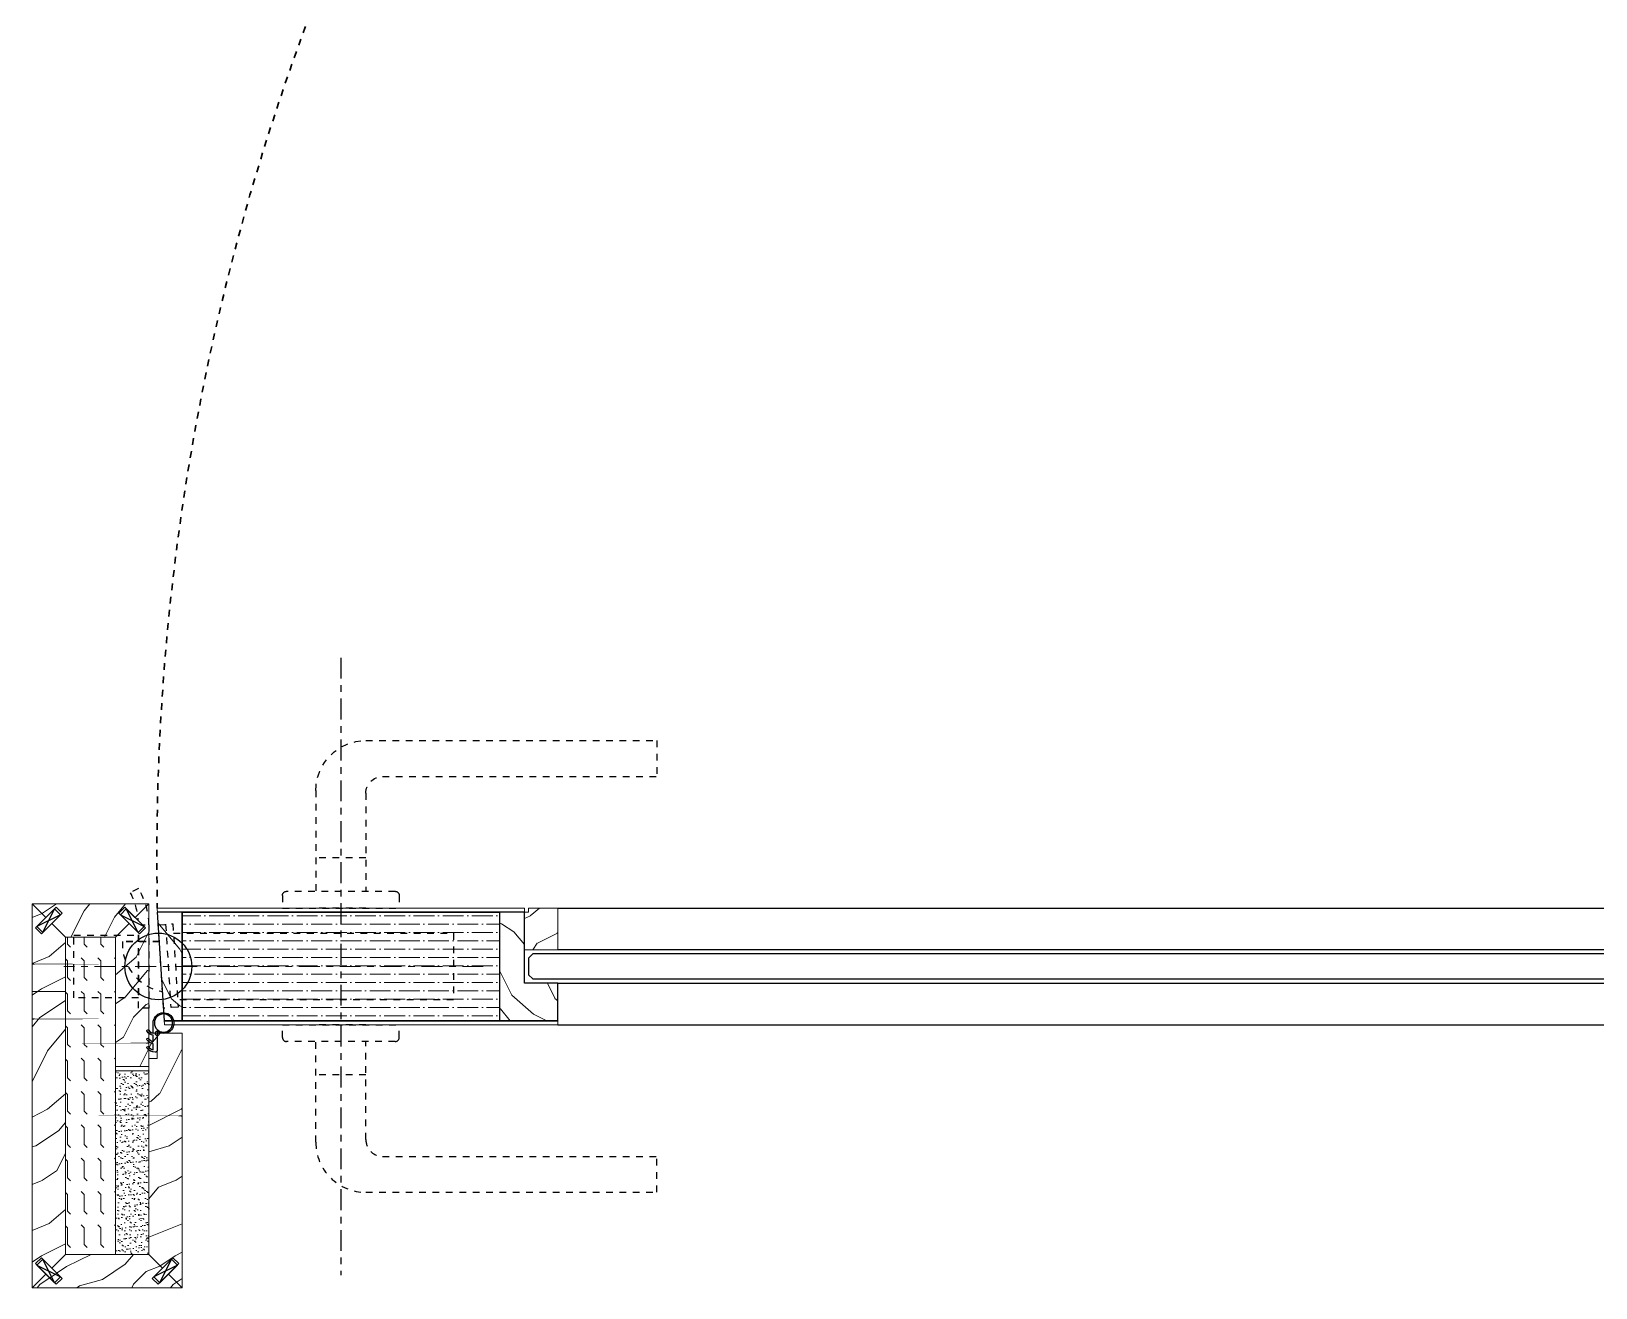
# Model space of a CAD drawing. Header units: inches. Extents: x -395 to 792, y -235 to 476.
# Drawn here: x 655.02 to 678.46, y 201.43 to 220.25 of the extents above; entities that cross this region are included whole.
import ezdxf

# ---------------------------------------------------------------- set-up
doc = ezdxf.new("R2010")
doc.units = ezdxf.units.IN
doc.header["$LTSCALE"] = 0.25
doc.header["$MEASUREMENT"] = 0
doc.set_wipeout_variables(frame=1)
doc.linetypes.add('CENTER', pattern=[2, 1.25, -0.25, 0.25, -0.25])
doc.linetypes.add('HIDDEN', pattern=[0.375, 0.25, -0.125])
for name, color, linetype in [('Imp_Hdw', 9, 'Continuous'), ('IWC_02', 9, 'Continuous'), ('IWC_02_A', 8, 'Continuous'), ('IWC_04', 252, 'Continuous'), ('R-SWTS-DET1', 1, 'Continuous')]:
    doc.layers.add(name, color=color, linetype=linetype)
for name, color, linetype, lineweight in [('IWC_01', 4, 'Continuous', 15), ('IWC_03', 5, 'HIDDEN', 30), ('IWC_07', 3, 'CENTER', 15), ('IWC_08', 42, 'Continuous', 15)]:
    doc.layers.add(name, color=color, linetype=linetype, lineweight=lineweight)
doc.layers.add('IWC_12', color=1, linetype='Continuous', lineweight=15, plot=False)
pattern_1 = [(63.435, (1.7933, 0.0867), (2, -1e-10), [0.46214, -1.77393]), (40.6013, (0.4776, 1.816), (2, 2e-09), [0.4158, -8.80374]), (40.6013, (1.4776, 3.816), (2, 2e-09), [0.4158, -8.80374]), (40.6013, (2.4776, 5.816), (2, -1e-09), [0.4158, -8.80374]), (63.435, (0.7786, -0.1928), (2, -1e-10), [0.4237, -1.81237]), (50.1944, (0.968, 0.1861), (2, 8e-11), [0.22405, -7.5862]), (50.1944, (1.968, 2.1861), (2, 8e-11), [0.22405, -7.5862]), (50.1944, (2.968, 4.1861), (2, 8e-11), [0.22405, -7.5862]), (21.8014, (1.1115, 0.35825), (2, -3e-09), [0.28687, -5.09829]), (33.69, (1.3779, 0.4648), (2, -1e-09), [0.25218, -3.35337]), (63.435, (1.5877, 0.6047), (2, -8e-10), [0.33553, -1.90054]), (45, (1.7377, 0.9048), (2, -1e-16), [0.27178, -5.38507]), (45, (2.7377, 2.9048), (2, -1e-16), [0.27178, -5.38507]), (21.8014, (1.9299, 1.097), (2, -3e-09), [0.21924, -5.16593]), (63.435, (0.1305, -0.239), (2, -8e-10), [0.71896, -1.51711]), (50.1944, (0.452, 0.404), (2, 8e-11), [0.45736, -7.3529]), (50.1944, (1.452, 2.404), (2, 8e-11), [0.45736, -7.3529]), (50.1944, (2.452, 4.404), (2, 8e-11), [0.45736, -7.3529]), (33.69, (0.7448, 0.7554), (2, -1e-09), [0.22406, -3.3815]), (15.9454, (0.9312, 0.87964), (2, -1e-07), [0.35625, -6.92386]), (33.69, (1.2738, 0.9775), (2, -1e-09), [0.4093, -3.19625]), (50.1944, (1.6143, 1.2045), (2, 8e-11), [0.51973, -7.2905]), (50.1944, (2.6143, 3.2045), (2, 8e-11), [0.51973, -7.2905]), (50.1944, (3.6143, 5.2045), (2, -3e-10), [0.51973, -7.2905]), (21.8014, (1.94704, 1.6038), (2, -3e-09), [0.57145, -4.81371]), (50.1944, (0, 0.5), (2, 8e-11), [0.5214, -7.28884]), (50.1944, (1, 2.5), (2, 8e-11), [0.5214, -7.28884]), (50.1944, (2, 4.5), (2, 8e-11), [0.5214, -7.28884]), (33.69, (0.3338, 0.9006), (2, -1e-09), [0.48381, -3.12174]), (26.565, (0.73635, 1.1689), (2, 1e-10), [0.7986, -8.14568]), (26.565, (1.73635, 3.1689), (2, 1e-10), [0.7986, -8.14568]), (40.6013, (1.4506, 1.5261), (2, 2e-09), [0.43193, -8.7876]), (40.6013, (2.4506, 3.5261), (2, 2e-09), [0.43193, -8.7876]), (40.6013, (3.4506, 5.5261), (2, 2e-09), [0.43193, -8.7876]), (33.69, (0.1335, 1.1784), (2, -1e-09), [0.27358, -3.33197]), (26.565, (0.3611, 1.3301), (2, 8e-10), [0.7158, -8.22846]), (26.565, (1.3611, 3.3301), (2, -8e-09), [0.7158, -8.22846]), (40.6013, (1.0013, 1.6503), (2, 2e-09), [0.17008, -9.04946]), (40.6013, (2.0013, 3.6503), (2, 2e-09), [0.17008, -9.04946]), (40.6013, (3.0013, 5.6503), (2, 2e-09), [0.17008, -9.04946])]
pattern_2 = [(153.435, (-0.0867, 1.7933), (1e-10, 2), [0.46214, -1.77393]), (130.6013, (-1.816, 0.4776), (-2e-09, 2), [0.4158, -8.80374]), (130.6013, (-3.816, 1.4776), (-2e-09, 2), [0.4158, -8.80374]), (130.6013, (-5.816, 2.4776), (1e-09, 2), [0.4158, -8.80374]), (153.435, (0.1928, 0.7786), (1e-10, 2), [0.4237, -1.81237]), (140.1944, (-0.1861, 0.968), (-8e-11, 2), [0.22405, -7.5862]), (140.1944, (-2.1861, 1.968), (-8e-11, 2), [0.22405, -7.5862]), (140.1944, (-4.1861, 2.968), (-8e-11, 2), [0.22405, -7.5862]), (111.8014, (-0.35825, 1.1115), (3e-09, 2), [0.28687, -5.09829]), (123.69, (-0.4648, 1.3779), (1e-09, 2), [0.25218, -3.35337]), (153.435, (-0.6047, 1.5877), (8e-10, 2), [0.33553, -1.90054]), (135, (-0.9048, 1.7377), (2e-16, 2), [0.27178, -5.38507]), (135, (-2.9048, 2.7377), (2e-16, 2), [0.27178, -5.38507]), (111.8014, (-1.097, 1.9299), (3e-09, 2), [0.21924, -5.16593]), (153.435, (0.239, 0.1305), (8e-10, 2), [0.71896, -1.51711]), (140.1944, (-0.404, 0.452), (-8e-11, 2), [0.45736, -7.3529]), (140.1944, (-2.404, 1.452), (-8e-11, 2), [0.45736, -7.3529]), (140.1944, (-4.404, 2.452), (-8e-11, 2), [0.45736, -7.3529]), (123.69, (-0.7554, 0.7448), (1e-09, 2), [0.22406, -3.3815]), (105.9454, (-0.87964, 0.9312), (1e-07, 2), [0.35625, -6.92386]), (123.69, (-0.9775, 1.2738), (1e-09, 2), [0.4093, -3.19625]), (140.1944, (-1.2045, 1.6143), (-8e-11, 2), [0.51973, -7.29052]), (140.1944, (-3.2045, 2.6143), (-8e-11, 2), [0.51973, -7.29052]), (140.1944, (-5.2045, 3.6143), (3e-10, 2), [0.51973, -7.29052]), (111.8014, (-1.6038, 1.94704), (3e-09, 2), [0.57145, -4.81371]), (140.1944, (-0.5, 3e-17), (-8e-11, 2), [0.5214, -7.28884]), (140.1944, (-2.5, 1), (-8e-11, 2), [0.5214, -7.28884]), (140.1944, (-4.5, 2), (-8e-11, 2), [0.5214, -7.28884]), (123.69, (-0.9006, 0.3338), (1e-09, 2), [0.48381, -3.12174]), (116.565, (-1.1689, 0.73635), (-1e-10, 2), [0.7986, -8.14568]), (116.565, (-3.1689, 1.73635), (-1e-10, 2), [0.7986, -8.14568]), (130.6013, (-1.5261, 1.4506), (-2e-09, 2), [0.43193, -8.7876]), (130.6013, (-3.5261, 2.4506), (-2e-09, 2), [0.43193, -8.78761]), (130.6013, (-5.5261, 3.4506), (-2e-09, 2), [0.43193, -8.78761]), (123.69, (-1.1784, 0.1335), (1e-09, 2), [0.27358, -3.33197]), (116.565, (-1.3301, 0.3611), (-8e-10, 2), [0.7158, -8.22846]), (116.565, (-3.3301, 1.3611), (8e-09, 2), [0.7158, -8.22846]), (130.6013, (-1.6503, 1.0013), (-2e-09, 2), [0.17008, -9.04946]), (130.6013, (-3.6503, 2.0013), (-2e-09, 2), [0.17008, -9.04946]), (130.6013, (-5.6503, 3.0013), (-2e-09, 2), [0.17008, -9.04946])]
pattern_3 = [(63.43495, (11.6088, -201.3407), (2, -1e-10), [0.462137, -1.773931]), (40.6013, (10.2931, -199.6113), (2, 2e-09), [0.415807, -8.80374]), (40.6013, (11.2931, -197.6113), (2, 2e-09), [0.415807, -8.80374]), (40.6013, (12.2931, -195.6113), (2, -1e-09), [0.415807, -8.80374]), (63.43495, (10.594, -201.6202), (2, -1e-10), [0.4237, -1.812367]), (50.1944, (10.7835, -201.2412), (2, 8e-11), [0.22405, -7.5862]), (50.1944, (11.7835, -199.2412), (2, 8e-11), [0.22405, -7.5862]), (50.1944, (12.7835, -197.2412), (2, 8e-11), [0.22405, -7.5862]), (21.8014, (10.92695, -201.0691), (2, -3e-09), [0.286871, -5.098294]), (33.69007, (11.1933, -200.9625), (2, -1e-09), [0.252181, -3.35337]), (63.43495, (11.4031, -200.8226), (2, -8e-10), [0.335529, -1.90054]), (45, (11.5532, -200.5225), (2, -1e-16), [0.27178, -5.385072]), (45, (12.5532, -198.5225), (2, -1e-16), [0.27178, -5.385072]), (21.8014, (11.7454, -200.3304), (2, -3e-09), [0.219237, -5.165928]), (63.43495, (9.946, -201.6664), (2, -8e-10), [0.71896, -1.517108]), (50.1944, (10.2675, -201.0233), (2, 8e-11), [0.457356, -7.352893]), (50.1944, (11.2675, -199.0233), (2, 8e-11), [0.457356, -7.352893]), (50.1944, (12.2675, -197.0233), (2, 8e-11), [0.457356, -7.352893]), (33.69007, (10.5602, -200.672), (2, -1e-09), [0.224056, -3.381495]), (15.9454, (10.7467, -200.5477), (2, -1e-07), [0.356248, -6.923861]), (33.69007, (11.0892, -200.4498), (2, -1e-09), [0.409297, -3.196255]), (50.1944, (11.4298, -200.2228), (2, 8e-11), [0.519734, -7.290516]), (50.1944, (12.4298, -198.2228), (2, 8e-11), [0.519734, -7.290516]), (50.1944, (13.4298, -196.2228), (2, -3e-10), [0.519734, -7.290516]), (21.8014, (11.7625, -199.8235), (2, -3e-09), [0.57145, -4.813715]), (50.1944, (9.8155, -200.9273), (2, 8e-11), [0.521407, -7.288843]), (50.1944, (10.8155, -198.9273), (2, 8e-11), [0.521407, -7.288843]), (50.1944, (11.8155, -196.9273), (2, 8e-11), [0.521407, -7.288843]), (33.69007, (10.1492, -200.5268), (2, -1e-09), [0.483808, -3.121744]), (26.56505, (10.5518, -200.2584), (2, 1e-10), [0.798596, -8.145676]), (26.56505, (11.5518, -198.2584), (2, 1e-10), [0.798596, -8.145676]), (40.6013, (11.2661, -199.9013), (2, 2e-09), [0.43193, -8.787614]), (40.6013, (12.2661, -197.9013), (2, 2e-09), [0.43193, -8.787614]), (40.6013, (13.2661, -195.9013), (2, 2e-09), [0.43193, -8.787614]), (33.69007, (9.9489, -200.2489), (2, -1e-09), [0.27358, -3.331972]), (26.56505, (10.17655, -200.0972), (2, 8e-10), [0.715808, -8.228464]), (26.56505, (11.17655, -198.0972), (2, -8e-09), [0.715808, -8.228464]), (40.6013, (10.8168, -199.7771), (2, 2e-09), [0.17008, -9.04946]), (40.6013, (11.8168, -197.7771), (2, 2e-09), [0.17008, -9.04946]), (40.6013, (12.8168, -195.7771), (2, 2e-09), [0.17008, -9.04946])]

# ---------------------------------------------------------------- blocks, each defined once
blk = doc.blocks.new('IWC_PEMKO.P50_SV01')
at = {"layer": 'IWC_12', "flags": 128}
blk.add_lwpolyline([(0, 0), (-0.375, 0), (-0.375, -0.125), (0, -0.125)], dxfattribs=at)
at = {"layer": 'IWC_12', "lineweight": -2}
blk.add_circle((0, 0), 0.0312, dxfattribs=at)
at = {"layer": 'R-SWTS-DET1', "color": 0, "linetype": 'ByBlock'}
blk.add_lwpolyline([(-0.078, -0.128, -0.162156), (-0.121, -0.062), (-0.028, -0.062, 0.175157), (0.027, -0.153, 1), (0.047, -0.128, -0.162156), (0.004, -0.062), (0.156, -0.062, 4.251318), (0.032, 0), (-0.25, 0, 0.414214), (-0.281, -0.031, 0.227203), (-0.223, -0.153, 1), (-0.203, -0.128, -0.162156), (-0.246, -0.062), (-0.153, -0.062, 0.175157), (-0.098, -0.153, 1)], format="xyb", close=True, dxfattribs=at)
blk.add_circle((0.156, 0.094), 0.136, dxfattribs=at)
blk = doc.blocks.new('IWC_DoorCore.Beveled-SP011')
at = {"layer": 'IWC_08'}
h = blk.add_hatch(dxfattribs=at)
h.set_pattern_fill('LUMBER', color=256, scale=0.5)
h.set_pattern_definition(pattern_1)
h.paths.add_polyline_path([(0, 1.687), (0.375, 1.687), (0.375, 0.062), (0.105, 0.062)])
h = blk.add_hatch(dxfattribs=at)
h.set_pattern_fill('PARTICAL-BOARD', color=256, angle=315, style=0)
h.set_pattern_definition([(0, (30.23961, 0), (0.21875, 0.125), [0.3125, -0.0625, 0, -0.0625])])
h.paths.add_polyline_path([(5.135, 1.687), (0.385, 1.687), (0.385, 0.062), (5.135, 0.062)])
h = blk.add_hatch(dxfattribs=at)
h.set_pattern_fill('LUMBER', color=256, scale=0.5, style=0)
h.set_pattern_definition(pattern_1)
h.paths.add_polyline_path([(5.135, 1.687), (5.135, 0.062), (6.01, 0.062), (6.01, 0.5), (5.51, 0.5), (5.51, 1.687)])
h = blk.add_hatch(dxfattribs=at)
h.set_pattern_fill('LUMBER', color=256, scale=0.5, angle=90, style=0)
h.set_pattern_definition(pattern_2)
h.paths.add_polyline_path([(5.573, 1.75), (6.01, 1.75), (6.01, 1.125), (5.51, 1.125), (5.51, 1.687), (5.573, 1.687)])
h = blk.add_hatch(dxfattribs=at)
h.set_pattern_fill('LUMBER', color=256, scale=0.5, angle=90, style=0)
h.set_pattern_definition(pattern_2)
h.paths.add_polyline_path([(30.187, 1.75), (29.75, 1.75), (29.75, 1.125), (30.25, 1.125), (30.25, 1.687), (30.187, 1.687)])
h = blk.add_hatch(dxfattribs=at)
h.set_pattern_fill('LUMBER', color=256, scale=0.5, style=0)
h.set_pattern_definition(pattern_1)
h.paths.add_polyline_path([(30.625, 1.687), (30.625, 0.062), (29.75, 0.062), (29.75, 0.625), (30.25, 0.625), (30.25, 1.687)])
h = blk.add_hatch(dxfattribs=at)
h.set_pattern_fill('PARTICAL-BOARD', color=256, angle=315, style=0)
h.set_pattern_definition([(0, (0, 0), (0.21875, 0.125), [0.3125, -0.0625, 0, -0.0625])])
h.paths.add_polyline_path([(35.375, 1.687), (30.625, 1.687), (30.625, 0.062), (35.375, 0.062)])
h = blk.add_hatch(dxfattribs=at)
h.set_pattern_fill('LUMBER', color=256, scale=0.5)
h.set_pattern_definition([(63.435, (1.5433, 0.0867), (2, -1e-10), [0.46214, -1.77393]), (40.6013, (0.2276, 1.816), (2, 2e-09), [0.4158, -8.80374]), (40.6013, (1.2276, 3.816), (2, 2e-09), [0.4158, -8.80374]), (40.6013, (2.2276, 5.816), (2, -1e-09), [0.4158, -8.80374]), (63.435, (0.5286, -0.1928), (2, -1e-10), [0.4237, -1.81237]), (50.1944, (0.718, 0.1861), (2, 8e-11), [0.22405, -7.5862]), (50.1944, (1.718, 2.1861), (2, 8e-11), [0.22405, -7.5862]), (50.1944, (2.718, 4.1861), (2, 8e-11), [0.22405, -7.5862]), (21.8014, (0.8615, 0.35825), (2, -3e-09), [0.28687, -5.09829]), (33.69, (1.1279, 0.4648), (2, -1e-09), [0.25218, -3.35337]), (63.435, (1.3377, 0.6047), (2, -8e-10), [0.33553, -1.90054]), (45, (1.4877, 0.9048), (2, -1e-16), [0.27178, -5.38507]), (45, (2.4877, 2.9048), (2, -1e-16), [0.27178, -5.38507]), (21.8014, (1.6799, 1.097), (2, -3e-09), [0.21924, -5.16593]), (63.435, (-0.1195, -0.239), (2, -8e-10), [0.71896, -1.51711]), (50.1944, (0.202, 0.404), (2, 8e-11), [0.45736, -7.3529]), (50.1944, (1.202, 2.404), (2, 8e-11), [0.45736, -7.3529]), (50.1944, (2.202, 4.404), (2, 8e-11), [0.45736, -7.3529]), (33.69, (0.4948, 0.7554), (2, -1e-09), [0.22406, -3.3815]), (15.9454, (0.6812, 0.87964), (2, -1e-07), [0.35625, -6.92386]), (33.69, (1.0238, 0.9775), (2, -1e-09), [0.4093, -3.19625]), (50.1944, (1.3643, 1.2045), (2, 8e-11), [0.51973, -7.29052]), (50.1944, (2.3643, 3.2045), (2, 8e-11), [0.51973, -7.29052]), (50.1944, (3.3643, 5.2045), (2, -3e-10), [0.51973, -7.29052]), (21.8014, (1.69704, 1.6038), (2, -3e-09), [0.57145, -4.81371]), (50.1944, (-0.25, 0.5), (2, 8e-11), [0.5214, -7.28884]), (50.1944, (0.75, 2.5), (2, 8e-11), [0.5214, -7.28884]), (50.1944, (1.75, 4.5), (2, 8e-11), [0.5214, -7.28884]), (33.69, (0.0838, 0.9006), (2, -1e-09), [0.48381, -3.12174]), (26.565, (0.48635, 1.1689), (2, 1e-10), [0.7986, -8.14568]), (26.565, (1.48635, 3.1689), (2, 1e-10), [0.7986, -8.14568]), (40.6013, (1.2006, 1.5261), (2, 2e-09), [0.43193, -8.78761]), (40.6013, (2.2006, 3.5261), (2, 2e-09), [0.43193, -8.78761]), (40.6013, (3.2006, 5.5261), (2, 2e-09), [0.43193, -8.78761]), (33.69, (-0.1165, 1.1784), (2, -1e-09), [0.27358, -3.33197]), (26.565, (0.1111, 1.3301), (2, 8e-10), [0.7158, -8.22846]), (26.565, (1.1111, 3.3301), (2, -8e-09), [0.7158, -8.22846]), (40.6013, (0.7513, 1.6503), (2, 2e-09), [0.17008, -9.04946]), (40.6013, (1.7513, 3.6503), (2, 2e-09), [0.17008, -9.04946]), (40.6013, (2.7513, 5.6503), (2, 2e-09), [0.17008, -9.04946])])
h.paths.add_polyline_path([(35.375, 1.687), (35.75, 1.687), (35.645, 0.062), (35.375, 0.062)])
at = {"layer": 'IWC_01', "color": 0, "linetype": 'ByBlock'}
for points in [[(6.01, 0), (6.01, 0.625), (5.51, 0.625), (5.51, 1.75), (0, 1.75), (0.109, 0)], [(30.25, 1.75), (35.75, 1.75), (35.641, 0), (29.75, 0), (29.75, 0.625), (30.25, 0.625)]]:
    blk.add_lwpolyline(points, close=True, dxfattribs=at)
at = {"layer": 'IWC_01'}
for points in [[(5.573, 1.75), (6.01, 1.75), (6.01, 1.125), (5.51, 1.125), (5.51, 1.687), (5.573, 1.687), (5.573, 1.75)], [(30.187, 1.75), (29.75, 1.75), (29.75, 1.125), (30.25, 1.125), (30.25, 1.687), (30.187, 1.687), (30.187, 1.75)]]:
    blk.add_lwpolyline(points, dxfattribs=at)
at = {"layer": 'IWC_02_A'}
for points in [[(0, 1.687), (5.51, 1.687)], [(0.375, 1.687), (0.375, 0.062)], [(6.01, 0.062), (0.375, 0.062), (0.375, 1.687), (5.51, 1.687)], [(5.135, 1.687), (5.135, 0.062), (6.01, 0.062), (6.01, 0.625), (5.51, 0.625), (5.51, 1.687), (5.135, 1.687)], [(29.75, 1.75), (6.01, 1.75)], [(30.25, 1.687), (35.375, 1.687), (35.375, 0.062), (29.75, 0.062)], [(30.625, 1.687), (30.625, 0.062), (29.75, 0.062), (29.75, 0.625), (30.25, 0.625), (30.25, 1.687), (30.625, 1.687)], [(30.25, 1.687), (35.75, 1.687)], [(30.625, 1.687), (30.625, 0.062)], [(35.375, 1.687), (35.375, 0.062)], [(0.105, 0.062), (6.01, 0.062)], [(29.75, 0), (6.01, 0)], [(29.75, 0.062), (35.645, 0.062)]]:
    blk.add_lwpolyline(points, dxfattribs=at)
for points in [[(0, 1.687), (0.375, 1.687), (0.375, 0.062), (0.105, 0.062)], [(35.375, 1.687), (30.625, 1.687), (30.625, 0.062), (35.375, 0.062)], [(35.375, 1.687), (35.75, 1.687), (35.645, 0.062), (35.375, 0.062)], [(30.125, 0.688), (5.635, 0.688), (5.573, 0.75), (5.573, 1), (5.635, 1.062), (30.125, 1.062), (30.187, 1), (30.187, 0.75)]]:
    blk.add_lwpolyline(points, close=True, dxfattribs=at)
at = {"layer": 'IWC_04'}
for points in [[(6.01, 1.125), (29.75, 1.125)], [(29.75, 0.625), (6.01, 0.625)]]:
    blk.add_lwpolyline(points, dxfattribs=at)
blk = doc.blocks.new('HD_A16B')
at = {"layer": 'IWC_02_A', "color": 0, "linetype": 'ByBlock'}
for p, q in [((-0.875, 0), (0.875, 0)), ((-0.875, -0.188), (-0.875, 0)), ((0.375, 0), (-0.375, 0)), ((0.875, -0.188), (0.875, 0)), ((0.812, -0.25), (-0.812, -0.25)), ((-0.375, -1.759), (-0.375, -0.25)), ((0.375, -1.72), (0.375, -0.25)), ((0.375, -0.75), (-0.375, -0.75)), ((0.625, -1.97), (4.734, -1.97)), ((4.734, -2.509), (4.734, -1.97)), ((0.375, -2.509), (4.734, -2.509))]:
    blk.add_line(p, q, dxfattribs=at)
for centre, radius, start, end in [((-0.812, -0.188), 0.0625, 180, 270), ((0.812, -0.188), 0.0625, 270, 0), ((0.375, -1.759), 0.75, 180, 270), ((0.625, -1.72), 0.25, 180, 270)]:
    blk.add_arc(centre, radius, start, end, dxfattribs=at)
blk = doc.blocks.new('*U27')
at = {"layer": 'Imp_Hdw', "color": 0, "linetype": 'ByBlock'}
for points in [[(-0.227, -0.5), (-4.421, -0.5), (-4.421, 0.5), (-0.289, 0.5)], [(-0.109, -0.631), (-0.187, 0.617)], [(0.297, -1.167), (0.418, -1.104)]]:
    blk.add_lwpolyline(points, dxfattribs=at)
for points in [[(0, -0.624), (-0.218, -0.637), (-0.296, 0.61), (-0.078, 0.624)], [(0.297, -0.625), (0.141, -0.625), (0.141, 0.625), (0.297, 0.625)], [(1.266, -0.469), (0.297, -0.469), (0.297, 0.469), (1.266, 0.469)]]:
    blk.add_lwpolyline(points, close=True, dxfattribs=at)
for centre, end in [((1.186, -0.617), 211.7368), ((1.343, -0.617), 207.7459)]:
    blk.add_arc(centre, 1.045, 180.4374, end, dxfattribs=at)
at = {"layer": 'IWC_03', "color": 0, "linetype": 'ByBlock'}
blk.add_lwpolyline([(-0.016, -0.375), (0.538, -0.375)], dxfattribs=at)
at = {"layer": 'IWC_03', "color": 0, "linetype": 'ByBlock', "lineweight": -2}
blk.add_arc((-0.19, -0.343), 0.729, 357.4564, 79.9059, dxfattribs=at)
at = {"layer": 'IWC_07'}
blk.add_line((-4.868, 0), (1.413, 0), dxfattribs=at)
at = {"layer": 'IWC_07', "lineweight": -2}
blk.add_lwpolyline([(-2.734, -4.625), (-2.734, 4.625)], dxfattribs=at)
at = {"layer": 'IWC_12', "lineweight": -2}
blk.add_circle((0, 0), 0.5, dxfattribs=at)
at = {"layer": 'IWC_02', "color": 0, "linetype": 'ByBlock', "rotation": 180}
blk.add_blockref('HD_A16B', (-2.734, 0.875), dxfattribs=at)
at = {"layer": 'IWC_02', "color": 0, "linetype": 'ByBlock', "xscale": -1}
blk.add_blockref('HD_A16B', (-2.734, -0.875), dxfattribs=at)
blk = doc.blocks.new('IWC_SPLINE JOINT1')
at = {"color": 0, "linetype": 'ByBlock'}
blk.add_wipeout([(-0.21875, 0.0625), (-0.21875, -0.0625), (0.21875, -0.0625), (0.21875, 0.0625)], dxfattribs=at).dxf.layer = 'IWC_01'
at = {"layer": 'IWC_02_A', "color": 0, "linetype": 'ByBlock'}
for p, q in [((-0.1875, 0.0625), (0.1875, -0.0625)), ((0.1875, 0.0625), (-0.1875, -0.0625))]:
    blk.add_line(p, q, dxfattribs=at)
for points in [[(-0.21875, -0.0625), (0.21875, -0.0625), (0.21875, 0.0625), (-0.21875, 0.0625)], [(-0.1875, -0.0625), (0.1875, -0.0625), (0.1875, 0.0625), (-0.1875, 0.0625)]]:
    blk.add_lwpolyline(points, close=True, dxfattribs=at)
blk = doc.blocks.new('*U67')
at = {"color": 0, "linetype": 'ByBlock'}
blk.add_wipeout([(-0.21875, 0.0625), (-0.21875, -0.0625), (0.21875, -0.0625), (0.21875, 0.0625)], dxfattribs=at).dxf.layer = 'IWC_01'
at = {"layer": 'IWC_02_A', "color": 0, "linetype": 'ByBlock'}
for p, q in [((-0.1875, 0.0625), (0.1875, -0.0625)), ((0.1875, 0.0625), (-0.1875, -0.0625))]:
    blk.add_line(p, q, dxfattribs=at)
for points in [[(-0.21875, -0.0625), (0.21875, -0.0625), (0.21875, 0.0625), (-0.21875, 0.0625)], [(-0.1875, -0.0625), (0.1875, -0.0625), (0.1875, 0.0625), (-0.1875, 0.0625)]]:
    blk.add_lwpolyline(points, close=True, dxfattribs=at)
blk = doc.blocks.new('*U33')
at = {"layer": 'IWC_02'}
blk.add_lwpolyline([(0, 0, 0.0234, 0.00781, 0), (0, -0.0625, 0.00781, 0.005, 0), (0, -1, 0, 0, 0)], format="xyseb", dxfattribs=at)
blk = doc.blocks.new('*U49')
at = {"layer": 'IWC_02'}
blk.add_lwpolyline([(0, 0, 0.0234, 0.00781, 0), (0, 0.0625, 0.00781, 0.005, 0), (0, 1, 0, 0, 0)], format="xyseb", dxfattribs=at)
blk = doc.blocks.new('*U50')
at = {"layer": 'IWC_02'}
blk.add_lwpolyline([(0, 0, 0.0234, 0.00781, 0), (0, 0.0625, 0.00781, 0.005, 0), (0, 1.25, 0, 0, 0)], format="xyseb", dxfattribs=at)
blk = doc.blocks.new('Jamb.REV 3_SP01')
at = {"layer": 'IWC_08'}
h = blk.add_hatch(dxfattribs=at)
h.set_pattern_fill('LUMBER', color=256, scale=0.5, style=0)
h.set_pattern_definition(pattern_3)
h.paths.add_polyline_path([(-35.5, 3.312), (-35.5, 5.75), (-37.25, 5.75), (-37.25, 4.438), (-36.75, 4.438), (-36.75, 5.25), (-36, 5.25), (-36, 3.312)])
at = {"layer": 'IWC_01'}
for points in [[(-37.25, 5.75), (-35.5, 5.75), (-35.5, 3.312)], [(-37.25, 5.75), (-36.75, 5.25)], [(-35.5, 5.75), (-36, 5.25)], [(-35, 3.812), (-35, 0), (-37.25, 0), (-37.25, 4.438)], [(-36.75, 0.5), (-37.25, 0)], [(-35.5, 0.5), (-35, 0)]]:
    blk.add_lwpolyline(points, dxfattribs=at)
blk.add_lwpolyline([(-35.5, 3.312), (-35.5, 5.75), (-37.25, 5.75), (-37.25, 4.438), (-36.75, 4.438), (-36.75, 5.25), (-36, 5.25), (-36, 3.312)], close=True, dxfattribs=at)
at = {"layer": 'IWC_03'}
blk.add_arc((0.437, 6.432), 35.82, 91.1915, 181.1915, dxfattribs=at)
at = {"layer": 'IWC_01', "lineweight": -2, "extrusion": (0, 0, -1), "zscale": -1}
blk.add_blockref('IWC_DoorCore.Beveled-SP011', (-0.375, 3.938), dxfattribs=at)
at = {"layer": 'IWC_02', "extrusion": (0, 0, -1), "xscale": -1, "zscale": -1, "rotation": 270}
blk.add_blockref('*U33', (37.25, 4.849), dxfattribs=at)
at = {"layer": 'IWC_02', "extrusion": (0, 0, -1), "zscale": -1, "rotation": 270}
for name, p in [('*U33', (37.25, 4.026)), ('*U49', (35.5, 3.665)), ('*U50', (35, 2.574))]:
    blk.add_blockref(name, p, dxfattribs=at)
at = {"layer": 'IWC_02', "xscale": -1, "rotation": 270}
blk.add_blockref('IWC_PEMKO.P50_SV01', (-35.375, 3.809), dxfattribs=at)
at = {"layer": 'IWC_03', "lineweight": -2, "rotation": 180}
blk.add_blockref('*U27', (-35.359, 4.813), dxfattribs=at)
at = {"layer": 'IWC_02', "extrusion": (0, 0, -1), "zscale": -0.9999999999999976, "rotation": 134.9999999999992}
for name, p in [('*U67', (37, 5.5)), ('IWC_SPLINE JOINT1', (35.25, 0.25))]:
    blk.add_blockref(name, p, dxfattribs=at)
at = {"layer": 'IWC_02', "extrusion": (0, 0, -1), "xscale": -0.9999999999999998, "zscale": -0.9999999999999998, "rotation": 225.0000000000008}
blk.add_blockref('*U67', (35.75, 5.5), dxfattribs=at)
at = {"layer": 'IWC_02', "rotation": 134.9999999999992}
blk.add_blockref('*U67', (-37, 0.25), dxfattribs=at)
at = {"layer": 'IWC_08'}
h = blk.add_hatch(dxfattribs=at)
h.set_pattern_fill('LSL', color=256, angle=90, style=0)
h.set_pattern_definition([(90, (9.81545, -101.42733), (-0.25, 2e-17), [0.25, -0.25]), (135, (9.81545, -101.17733), (-0.25, 3e-17), [0.0625, -0.2285534, 0.0625, -0.3535534])])
h.paths.add_polyline_path([(-36.75, 5.25), (-36, 5.25), (-36, 0.5), (-36.75, 0.5)])
h = blk.add_hatch(dxfattribs=at)
h.set_pattern_fill('LUMBER', color=256, scale=0.5, style=0)
h.set_pattern_definition(pattern_3)
h.paths.add_polyline_path([(-35, 3.812), (-35, 0), (-37.25, 0), (-37.25, 4.438), (-36.75, 4.438), (-36.75, 0.5), (-35.5, 0.5), (-35.5, 3.812)])
h = blk.add_hatch(dxfattribs=at)
h.set_pattern_fill('MDF', color=256, scale=0.0625, style=0)
h.set_pattern_definition([(37.5, (9.81545, -101.42733), (-0.003937085, 0.120426486), [0, -0.095, 0, -0.10625, 0, -0.1015625]), (7.5, (9.81545, -101.42733), (0.11061104, 0.17638413), [0, -0.05125, 0, -0.085625, 0, -0.0328125]), (327.5, (9.73858, -101.42733), (0.19463387, 0.00035369), [0, -0.03125, 0, -0.1125, 0, -0.146875]), (317.5, (9.73858, -101.42733), (0.18788291, 0.05485472), [0, -0.015625, 0, -0.07375, 0, -0.084375])])
h.paths.add_polyline_path([(-36, 3.25), (-35.5, 3.25), (-35.5, 0.5), (-36, 0.5)])
at = {"layer": 'IWC_01'}
for points in [[(-36.75, 5.25), (-36, 5.25), (-36, 0.5), (-36.75, 0.5)], [(-35, 3.812), (-35, 0), (-37.25, 0), (-37.25, 4.438), (-36.75, 4.438), (-36.75, 0.5), (-35.5, 0.5), (-35.5, 3.812)], [(-36, 3.25), (-35.5, 3.25), (-35.5, 0.5), (-36, 0.5)]]:
    blk.add_lwpolyline(points, close=True, dxfattribs=at)

msp = doc.modelspace()

# ---------------------------------------------------------------- block references
at = {"layer": 'IWC_04'}
msp.add_blockref('Jamb.REV 3_SP01', (692.28598, 201.42733), dxfattribs=at)

doc.saveas('drawing.dxf')
